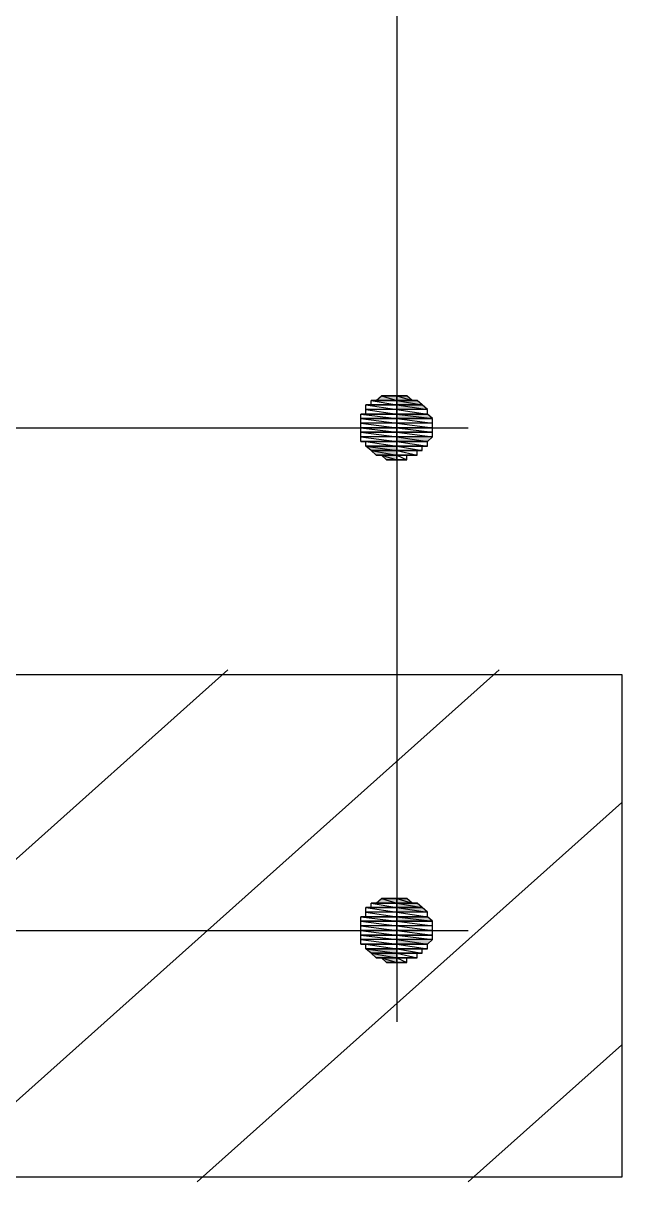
# Model space of a CAD drawing. Header units: millimetres. Extents: x -232 to 609, y -265 to 329.
# Drawn here: x 359.32 to 364.08, y -242.1 to -232.88 of the extents above; entities that cross this region are included whole.
import ezdxf

# ---------------------------------------------------------------- set-up
doc = ezdxf.new("R2010")
doc.units = ezdxf.units.MM

# ---------------------------------------------------------------- blocks, each defined once
blk = doc.blocks.new('0_TCM_4503_AIVD_AD_NOTE_BLOCK-43780186-28090')
at = {"linetype": 'Continuous'}
for points in [[(362.1278, -235.8782), (362.2908, -235.8782), (362.1686, -235.8418)], [(362.1686, -235.8418), (362.2908, -235.8782), (362.2908, -235.8418)], [(362.2908, -235.8418), (362.4131, -235.8782), (362.3723, -235.8418)], [(362.2908, -235.8782), (362.4131, -235.8782), (362.2908, -235.8418)], [(362.2908, -235.8782), (362.4946, -235.9145), (362.4538, -235.8782)], [(362.2908, -235.9145), (362.4946, -235.9145), (362.2908, -235.8782)], [(362.2908, -235.9145), (362.5353, -235.9509), (362.4946, -235.9145)], [(362.2908, -235.9509), (362.5353, -235.9509), (362.2908, -235.9145)], [(362.2908, -235.9873), (362.5761, -236.0237), (362.5353, -235.9873)], [(362.2908, -236.0237), (362.5761, -236.0237), (362.2908, -235.9873)], [(362.2908, -236.1693), (362.5353, -236.2057), (362.5761, -236.1693)], [(362.2908, -236.2057), (362.5353, -236.2057), (362.2908, -236.1693)], [(362.0464, -236.242), (362.2908, -236.2784), (362.2908, -236.242)], [(362.0871, -236.2784), (362.2908, -236.2784), (362.0464, -236.242)], [(362.0871, -236.2784), (362.2908, -236.3148), (362.2908, -236.2784)], [(362.1278, -236.3148), (362.2908, -236.3148), (362.0871, -236.2784)], [(362.1686, -236.3148), (362.2908, -236.3512), (362.2908, -236.3148)], [(362.2093, -236.3512), (362.2908, -236.3512), (362.1686, -236.3148)], [(362.2093, -236.3512), (362.2501, -236.3512), (362.2908, -236.3512)], [(362.1278, -239.881), (362.2908, -239.881), (362.1686, -239.8446)], [(362.1686, -239.8446), (362.2908, -239.881), (362.2908, -239.8446)], [(362.2908, -239.8446), (362.4131, -239.881), (362.3723, -239.8446)], [(362.2908, -239.881), (362.4131, -239.881), (362.2908, -239.8446)], [(362.2908, -239.881), (362.4946, -239.9173), (362.4538, -239.881)], [(362.2908, -239.9173), (362.4946, -239.9173), (362.2908, -239.881)], [(362.2908, -239.9173), (362.5353, -239.9537), (362.4946, -239.9173)], [(362.2908, -239.9537), (362.5353, -239.9537), (362.2908, -239.9173)], [(362.2908, -239.9901), (362.5761, -240.0265), (362.5353, -239.9901)], [(362.2908, -240.0265), (362.5761, -240.0265), (362.2908, -239.9901)], [(362.2908, -240.1721), (362.5353, -240.2085), (362.5761, -240.1721)], [(362.2908, -240.2085), (362.5353, -240.2085), (362.2908, -240.1721)], [(362.0464, -240.2448), (362.2908, -240.2812), (362.2908, -240.2448)], [(362.0871, -240.2812), (362.2908, -240.2812), (362.0464, -240.2448)], [(362.0871, -240.2812), (362.2908, -240.3176), (362.2908, -240.2812)], [(362.1278, -240.3176), (362.2908, -240.3176), (362.0871, -240.2812)], [(362.1686, -240.3176), (362.2908, -240.354), (362.2908, -240.3176)], [(362.2093, -240.354), (362.2908, -240.354), (362.1686, -240.3176)], [(362.2093, -240.354), (362.2501, -240.354), (362.2908, -240.354)]]:
    blk.add_hatch(color=7, dxfattribs=at).paths.add_polyline_path(points)
at = {"color": 7, "linetype": 'Continuous'}
for p, q in [((362.2908, -227.3631), (362.2908, -240.8271)), ((362.2908, -235.8782), (362.0871, -235.8782)), ((362.0871, -235.8782), (362.1278, -235.8782)), ((362.2908, -235.8782), (362.0871, -235.8782)), ((362.0871, -235.8782), (362.2908, -235.9145)), ((362.0871, -235.8782), (362.2908, -235.9145)), ((362.0871, -235.9145), (362.0871, -235.8782)), ((362.1278, -235.8782), (362.1686, -235.8418)), ((362.2908, -235.8782), (362.1278, -235.8782)), ((362.2908, -235.8782), (362.1278, -235.8782)), ((362.1278, -235.8782), (362.2908, -235.8782)), ((362.1278, -235.8782), (362.2908, -235.8782)), ((362.2908, -235.8782), (362.1278, -235.8782)), ((362.2908, -235.8782), (362.1278, -235.8782)), ((362.1278, -235.8782), (362.2908, -235.8782)), ((362.1278, -235.8782), (362.2908, -235.8782)), ((362.2908, -235.8418), (362.1686, -235.8418)), ((362.1686, -235.8418), (362.2093, -235.8418)), ((362.2908, -235.8418), (362.1686, -235.8418)), ((362.1686, -235.8418), (362.2908, -235.8782)), ((362.1686, -235.8418), (362.2908, -235.8782)), ((362.2908, -235.8418), (362.2093, -235.8418)), ((362.2093, -235.8418), (362.2501, -235.8418)), ((362.2908, -235.8418), (362.2093, -235.8418)), ((362.2093, -235.8418), (362.2908, -235.8418)), ((362.2908, -235.8418), (362.2093, -235.8418)), ((362.2093, -235.8418), (362.2908, -235.8418)), ((362.2093, -235.8418), (362.2908, -235.8418)), ((362.2093, -235.8418), (362.2908, -235.8418)), ((362.2908, -235.8418), (362.2093, -235.8418)), ((362.2501, -235.8418), (362.2908, -235.8418)), ((362.2908, -235.8418), (362.2501, -235.8418)), ((362.2501, -235.8418), (362.2908, -235.8418)), ((362.2501, -235.8418), (362.2908, -235.8418)), ((362.2908, -235.8418), (362.2501, -235.8418)), ((362.2908, -235.8418), (362.3316, -235.8418)), ((362.3316, -235.8418), (362.2908, -235.8418)), ((362.3316, -235.8418), (362.2908, -235.8418)), ((362.2908, -235.8418), (362.3316, -235.8418)), ((362.3723, -235.8418), (362.2908, -235.8418)), ((362.2908, -235.8418), (362.3723, -235.8418)), ((362.2908, -235.8418), (362.3723, -235.8418)), ((362.3723, -235.8418), (362.2908, -235.8418)), ((362.3723, -235.8418), (362.2908, -235.8418)), ((362.2908, -235.8418), (362.3723, -235.8418)), ((362.3723, -235.8418), (362.2908, -235.8418)), ((362.2908, -235.8418), (362.3316, -235.8418)), ((362.3723, -235.8418), (362.2908, -235.8418)), ((362.2908, -235.8418), (362.4131, -235.8782)), ((362.2908, -235.8418), (362.4131, -235.8782)), ((362.2908, -235.8782), (362.2908, -235.8418)), ((362.2908, -235.8782), (362.2908, -235.8418)), ((362.4131, -235.8782), (362.2908, -235.8782)), ((362.4538, -235.8782), (362.2908, -235.8782)), ((362.2908, -235.8782), (362.4538, -235.8782)), ((362.2908, -235.8782), (362.4538, -235.8782)), ((362.4538, -235.8782), (362.2908, -235.8782)), ((362.4538, -235.8782), (362.2908, -235.8782)), ((362.2908, -235.8782), (362.4538, -235.8782)), ((362.4538, -235.8782), (362.2908, -235.8782)), ((362.2908, -235.8782), (362.4131, -235.8782)), ((362.4538, -235.8782), (362.2908, -235.8782)), ((362.2908, -235.8782), (362.4946, -235.9145)), ((362.2908, -235.8782), (362.4946, -235.9145)), ((362.2908, -235.9145), (362.2908, -235.8782)), ((362.2908, -235.9145), (362.2908, -235.8782)), ((362.3316, -235.8418), (362.3723, -235.8418)), ((362.4131, -235.8782), (362.3723, -235.8418)), ((362.4131, -235.8782), (362.4538, -235.8782)), ((362.4946, -235.9145), (362.4538, -235.8782)), ((362.0464, -235.9873), (362.0056, -235.9873)), ((362.0056, -235.9873), (362.2908, -235.9873)), ((362.2908, -235.9873), (362.0056, -235.9873)), ((362.0056, -235.9873), (362.2908, -236.0237)), ((362.0056, -235.9873), (362.2908, -236.0237)), ((362.0056, -236.0237), (362.0056, -235.9873)), ((362.0871, -235.9145), (362.0464, -235.9145)), ((362.0464, -235.9145), (362.2908, -235.9145)), ((362.2908, -235.9145), (362.0464, -235.9145)), ((362.0464, -235.9145), (362.2908, -235.9509)), ((362.0464, -235.9145), (362.2908, -235.9509)), ((362.0464, -235.9509), (362.0464, -235.9145)), ((362.2908, -235.9509), (362.0464, -235.9509)), ((362.2908, -235.9509), (362.0464, -235.9509)), ((362.0464, -235.9509), (362.2908, -235.9873)), ((362.0464, -235.9509), (362.2908, -235.9873)), ((362.0464, -235.9873), (362.0464, -235.9509)), ((362.2908, -235.9873), (362.0464, -235.9873)), ((362.2908, -235.9873), (362.0464, -235.9873)), ((362.0464, -235.9873), (362.2908, -235.9873)), ((362.2908, -235.9873), (362.0464, -235.9873)), ((362.2908, -235.9145), (362.0871, -235.9145)), ((362.2908, -235.9145), (362.0871, -235.9145)), ((362.0871, -235.9145), (362.2908, -235.9145)), ((362.2908, -235.9145), (362.0871, -235.9145)), ((362.4946, -235.9145), (362.2908, -235.9145)), ((362.4946, -235.9145), (362.2908, -235.9145)), ((362.2908, -235.9145), (362.4946, -235.9145)), ((362.2908, -235.9145), (362.4946, -235.9145)), ((362.4946, -235.9145), (362.2908, -235.9145)), ((362.4946, -235.9145), (362.2908, -235.9145)), ((362.2908, -235.9145), (362.5353, -235.9509)), ((362.2908, -235.9145), (362.5353, -235.9509)), ((362.2908, -235.9509), (362.2908, -235.9145)), ((362.2908, -235.9509), (362.2908, -235.9145)), ((362.5353, -235.9509), (362.2908, -235.9509)), ((362.5353, -235.9509), (362.2908, -235.9509)), ((362.2908, -235.9509), (362.5353, -235.9873)), ((362.2908, -235.9509), (362.5353, -235.9873)), ((362.2908, -235.9873), (362.2908, -235.9509)), ((362.2908, -235.9873), (362.2908, -235.9509)), ((362.5353, -235.9873), (362.2908, -235.9873)), ((362.5353, -235.9873), (362.2908, -235.9873)), ((362.2908, -235.9873), (362.5353, -235.9873)), ((362.2908, -235.9873), (362.5353, -235.9873)), ((362.5353, -235.9873), (362.2908, -235.9873)), ((362.5353, -235.9873), (362.2908, -235.9873)), ((362.2908, -235.9873), (362.5761, -236.0237)), ((362.2908, -235.9873), (362.5761, -236.0237)), ((362.2908, -236.0237), (362.2908, -235.9873)), ((362.2908, -236.0237), (362.2908, -235.9873)), ((362.5353, -235.9509), (362.4946, -235.9145)), ((362.5353, -235.9873), (362.5353, -235.9509)), ((362.5761, -236.0237), (362.5353, -235.9873)), ((362.2908, -236.0237), (362.0056, -236.0237)), ((362.2908, -236.0237), (362.0056, -236.0237)), ((362.0056, -236.0237), (362.2908, -236.0237)), ((362.0056, -236.0237), (362.2908, -236.0237)), ((362.2908, -236.0237), (362.0056, -236.0237)), ((362.2908, -236.0237), (362.0056, -236.0237)), ((362.0056, -236.0237), (362.2908, -236.0601)), ((362.0056, -236.0237), (362.2908, -236.0601)), ((362.0056, -236.0601), (362.0056, -236.0237)), ((362.2908, -236.0601), (362.0056, -236.0601)), ((362.2908, -236.0601), (362.0056, -236.0601)), ((362.0056, -236.0601), (362.2908, -236.0965)), ((362.0056, -236.0601), (362.2908, -236.0965)), ((362.0056, -236.0965), (362.0056, -236.0601)), ((362.5761, -236.0237), (362.2908, -236.0237)), ((362.5761, -236.0237), (362.2908, -236.0237)), ((362.2908, -236.0237), (362.5761, -236.0237)), ((362.2908, -236.0237), (362.5761, -236.0237)), ((362.5761, -236.0237), (362.2908, -236.0237)), ((362.5761, -236.0237), (362.2908, -236.0237)), ((362.2908, -236.0237), (362.5761, -236.0601)), ((362.2908, -236.0237), (362.5761, -236.0601)), ((362.2908, -236.0601), (362.2908, -236.0237)), ((362.2908, -236.0601), (362.2908, -236.0237)), ((362.5761, -236.0601), (362.2908, -236.0601)), ((362.5761, -236.0601), (362.2908, -236.0601)), ((362.2908, -236.0601), (362.5761, -236.0965)), ((362.2908, -236.0601), (362.5761, -236.0965)), ((362.2908, -236.0965), (362.2908, -236.0601)), ((362.2908, -236.0965), (362.2908, -236.0601)), ((362.5761, -236.0601), (362.5761, -236.0237)), ((362.5761, -236.0965), (362.5761, -236.0601)), ((354.6306, -236.0965), (362.8613, -236.0965)), ((362.2908, -236.0965), (362.0056, -236.0965)), ((362.2908, -236.0965), (362.0056, -236.0965)), ((362.0056, -236.0965), (362.2908, -236.1329)), ((362.0056, -236.0965), (362.2908, -236.1329)), ((362.0056, -236.1329), (362.0056, -236.0965)), ((362.2908, -236.1329), (362.0056, -236.1329)), ((362.2908, -236.1329), (362.0056, -236.1329)), ((362.0056, -236.1329), (362.2908, -236.1329)), ((362.0056, -236.1329), (362.2908, -236.1329)), ((362.2908, -236.1329), (362.0056, -236.1329)), ((362.2908, -236.1329), (362.0056, -236.1329)), ((362.0056, -236.1329), (362.2908, -236.1693)), ((362.0056, -236.1329), (362.2908, -236.1693)), ((362.0056, -236.1693), (362.0056, -236.1329)), ((362.2908, -236.1693), (362.0056, -236.1693)), ((362.2908, -236.1693), (362.0056, -236.1693)), ((362.0056, -236.1693), (362.2908, -236.2057)), ((362.0056, -236.1693), (362.2908, -236.2057)), ((362.0056, -236.2057), (362.0056, -236.1693)), ((362.5761, -236.0965), (362.2908, -236.0965)), ((362.5761, -236.0965), (362.2908, -236.0965)), ((362.2908, -236.0965), (362.5761, -236.1329)), ((362.2908, -236.0965), (362.5761, -236.1329)), ((362.2908, -236.1329), (362.2908, -236.0965)), ((362.2908, -236.1329), (362.2908, -236.0965)), ((362.5761, -236.1329), (362.2908, -236.1329)), ((362.5761, -236.1329), (362.2908, -236.1329)), ((362.2908, -236.1329), (362.5761, -236.1329)), ((362.2908, -236.1329), (362.5761, -236.1329)), ((362.5761, -236.1329), (362.2908, -236.1329)), ((362.5761, -236.1329), (362.2908, -236.1329)), ((362.2908, -236.1329), (362.5761, -236.1693)), ((362.2908, -236.1329), (362.5761, -236.1693)), ((362.2908, -236.1693), (362.2908, -236.1329)), ((362.2908, -236.1693), (362.2908, -236.1329)), ((362.5761, -236.1693), (362.2908, -236.1693)), ((362.5761, -236.1693), (362.2908, -236.1693)), ((362.2908, -236.1693), (362.5353, -236.2057)), ((362.2908, -236.1693), (362.5353, -236.2057)), ((362.2908, -236.2057), (362.2908, -236.1693)), ((362.2908, -236.2057), (362.2908, -236.1693)), ((362.5353, -236.2057), (362.5761, -236.1693)), ((362.5761, -236.1329), (362.5761, -236.0965)), ((362.5761, -236.1693), (362.5761, -236.1329)), ((362.2908, -236.2057), (362.0056, -236.2057)), ((362.0056, -236.2057), (362.0464, -236.2057)), ((362.0056, -236.2057), (362.2908, -236.2057)), ((362.2908, -236.2057), (362.0056, -236.2057)), ((362.2908, -236.2057), (362.0056, -236.2057)), ((362.0464, -236.2057), (362.2908, -236.2057)), ((362.2908, -236.2057), (362.0464, -236.2057)), ((362.0464, -236.2057), (362.2908, -236.242)), ((362.0464, -236.2057), (362.2908, -236.242)), ((362.0464, -236.242), (362.0464, -236.2057)), ((362.2908, -236.242), (362.0464, -236.242)), ((362.2908, -236.242), (362.0464, -236.242)), ((362.0464, -236.242), (362.2908, -236.242)), ((362.0464, -236.242), (362.2908, -236.242)), ((362.2908, -236.242), (362.0464, -236.242)), ((362.2908, -236.242), (362.0464, -236.242)), ((362.0464, -236.242), (362.2908, -236.2784)), ((362.0464, -236.242), (362.2908, -236.2784)), ((362.0871, -236.2784), (362.0464, -236.242)), ((362.2908, -236.242), (362.2908, -236.2057)), ((362.5353, -236.2057), (362.2908, -236.2057)), ((362.5353, -236.2057), (362.2908, -236.2057)), ((362.2908, -236.2057), (362.5353, -236.2057)), ((362.2908, -236.2057), (362.5353, -236.2057)), ((362.5353, -236.2057), (362.2908, -236.2057)), ((362.5353, -236.2057), (362.2908, -236.2057)), ((362.2908, -236.2057), (362.5353, -236.242)), ((362.2908, -236.2057), (362.5353, -236.242)), ((362.2908, -236.242), (362.2908, -236.2057)), ((362.2908, -236.2784), (362.2908, -236.242)), ((362.5353, -236.242), (362.2908, -236.242)), ((362.4946, -236.242), (362.2908, -236.242)), ((362.2908, -236.242), (362.4946, -236.242)), ((362.4946, -236.242), (362.2908, -236.242)), ((362.2908, -236.242), (362.5353, -236.242)), ((362.4946, -236.242), (362.2908, -236.242)), ((362.2908, -236.242), (362.4946, -236.2784)), ((362.2908, -236.242), (362.4946, -236.2784)), ((362.2908, -236.2784), (362.2908, -236.242)), ((362.5353, -236.242), (362.4946, -236.242)), ((362.4946, -236.2784), (362.4946, -236.242)), ((362.5353, -236.242), (362.5353, -236.2057)), ((362.2908, -236.2784), (362.0871, -236.2784)), ((362.2908, -236.2784), (362.0871, -236.2784)), ((362.0871, -236.2784), (362.2908, -236.2784)), ((362.0871, -236.2784), (362.2908, -236.2784)), ((362.2908, -236.2784), (362.0871, -236.2784)), ((362.2908, -236.2784), (362.0871, -236.2784)), ((362.0871, -236.2784), (362.2908, -236.3148)), ((362.0871, -236.2784), (362.2908, -236.3148)), ((362.1278, -236.3148), (362.0871, -236.2784)), ((362.2908, -236.3148), (362.1278, -236.3148)), ((362.2908, -236.3148), (362.1278, -236.3148)), ((362.1278, -236.3148), (362.2908, -236.3148)), ((362.1278, -236.3148), (362.2908, -236.3148)), ((362.2908, -236.3148), (362.1278, -236.3148)), ((362.2908, -236.3148), (362.1278, -236.3148)), ((362.1278, -236.3148), (362.2908, -236.3148)), ((362.1278, -236.3148), (362.2908, -236.3148)), ((362.1686, -236.3148), (362.1278, -236.3148)), ((362.2908, -236.3148), (362.1686, -236.3148)), ((362.2908, -236.3148), (362.1686, -236.3148)), ((362.1686, -236.3148), (362.2908, -236.3512)), ((362.1686, -236.3148), (362.2908, -236.3512)), ((362.2093, -236.3512), (362.1686, -236.3148)), ((362.2908, -236.3512), (362.2093, -236.3512)), ((362.2908, -236.3512), (362.2093, -236.3512)), ((362.2093, -236.3512), (362.2908, -236.3512)), ((362.2093, -236.3512), (362.2908, -236.3512)), ((362.2908, -236.3512), (362.2093, -236.3512)), ((362.2501, -236.3512), (362.2093, -236.3512)), ((362.2093, -236.3512), (362.2908, -236.3512)), ((362.2093, -236.3512), (362.2908, -236.3512)), ((362.2908, -236.3512), (362.2093, -236.3512)), ((362.2908, -236.3512), (362.2501, -236.3512)), ((362.2501, -236.3512), (362.2908, -236.3512)), ((362.2908, -236.3512), (362.2501, -236.3512)), ((362.2908, -236.3148), (362.2908, -236.2784)), ((362.4946, -236.2784), (362.2908, -236.2784)), ((362.4538, -236.2784), (362.2908, -236.2784)), ((362.2908, -236.2784), (362.4538, -236.2784)), ((362.4538, -236.2784), (362.2908, -236.2784)), ((362.2908, -236.2784), (362.4946, -236.2784)), ((362.4538, -236.2784), (362.2908, -236.2784)), ((362.2908, -236.2784), (362.4538, -236.3148)), ((362.2908, -236.2784), (362.4538, -236.3148)), ((362.2908, -236.3148), (362.2908, -236.2784)), ((362.2908, -236.3512), (362.2908, -236.3148)), ((362.4538, -236.3148), (362.2908, -236.3148)), ((362.4131, -236.3148), (362.2908, -236.3148)), ((362.2908, -236.3148), (362.4131, -236.3148)), ((362.4131, -236.3148), (362.2908, -236.3148)), ((362.2908, -236.3148), (362.4538, -236.3148)), ((362.3723, -236.3148), (362.2908, -236.3148)), ((362.2908, -236.3148), (362.3723, -236.3148)), ((362.3723, -236.3148), (362.2908, -236.3148)), ((362.2908, -236.3148), (362.4131, -236.3148)), ((362.3723, -236.3148), (362.2908, -236.3148)), ((362.2908, -236.3148), (362.3723, -236.3512)), ((362.2908, -236.3148), (362.3723, -236.3512)), ((362.2908, -236.3512), (362.2908, -236.3148)), ((362.3723, -236.3512), (362.2908, -236.3512)), ((362.3316, -236.3512), (362.2908, -236.3512)), ((362.2908, -236.3512), (362.3316, -236.3512)), ((362.3316, -236.3512), (362.2908, -236.3512)), ((362.2908, -236.3512), (362.3723, -236.3512)), ((362.2908, -236.3512), (362.3316, -236.3512)), ((362.3316, -236.3512), (362.2908, -236.3512)), ((362.3723, -236.3512), (362.3316, -236.3512)), ((362.4131, -236.3148), (362.3723, -236.3148)), ((362.3723, -236.3512), (362.3723, -236.3148)), ((362.4538, -236.3148), (362.4131, -236.3148)), ((362.4946, -236.2784), (362.4538, -236.2784)), ((362.4538, -236.3148), (362.4538, -236.2784)), ((353.449, -238.0615), (364.0836, -238.0615)), ((356.3827, -242.1007), (360.9462, -238.0251)), ((358.5422, -242.1007), (363.1057, -238.0251)), ((364.0836, -238.0615), (364.0836, -242.0643)), ((360.7017, -242.1007), (364.0836, -239.0804)), ((362.1278, -239.881), (362.1686, -239.8446)), ((362.2908, -239.8446), (362.1686, -239.8446)), ((362.1686, -239.8446), (362.2093, -239.8446)), ((362.2908, -239.8446), (362.1686, -239.8446)), ((362.1686, -239.8446), (362.2908, -239.881)), ((362.1686, -239.8446), (362.2908, -239.881)), ((362.2908, -239.8446), (362.2093, -239.8446)), ((362.2093, -239.8446), (362.2501, -239.8446)), ((362.2908, -239.8446), (362.2093, -239.8446)), ((362.2093, -239.8446), (362.2908, -239.8446)), ((362.2908, -239.8446), (362.2093, -239.8446)), ((362.2093, -239.8446), (362.2908, -239.8446)), ((362.2093, -239.8446), (362.2908, -239.8446)), ((362.2093, -239.8446), (362.2908, -239.8446)), ((362.2908, -239.8446), (362.2093, -239.8446)), ((362.2501, -239.8446), (362.2908, -239.8446)), ((362.2908, -239.8446), (362.2501, -239.8446)), ((362.2501, -239.8446), (362.2908, -239.8446)), ((362.2501, -239.8446), (362.2908, -239.8446)), ((362.2908, -239.8446), (362.2501, -239.8446)), ((362.2908, -239.881), (362.2908, -239.8446)), ((362.2908, -239.8446), (362.3316, -239.8446)), ((362.3316, -239.8446), (362.2908, -239.8446)), ((362.3316, -239.8446), (362.2908, -239.8446)), ((362.2908, -239.8446), (362.3316, -239.8446)), ((362.3723, -239.8446), (362.2908, -239.8446)), ((362.2908, -239.8446), (362.3723, -239.8446)), ((362.2908, -239.8446), (362.3723, -239.8446)), ((362.3723, -239.8446), (362.2908, -239.8446)), ((362.3723, -239.8446), (362.2908, -239.8446)), ((362.2908, -239.8446), (362.3723, -239.8446)), ((362.3723, -239.8446), (362.2908, -239.8446)), ((362.2908, -239.8446), (362.3316, -239.8446)), ((362.3723, -239.8446), (362.2908, -239.8446)), ((362.2908, -239.8446), (362.4131, -239.881)), ((362.2908, -239.8446), (362.4131, -239.881)), ((362.2908, -239.881), (362.2908, -239.8446)), ((362.3316, -239.8446), (362.3723, -239.8446)), ((362.4131, -239.881), (362.3723, -239.8446)), ((362.0871, -239.9173), (362.0464, -239.9173)), ((362.0464, -239.9173), (362.2908, -239.9173)), ((362.2908, -239.9173), (362.0464, -239.9173)), ((362.0464, -239.9173), (362.2908, -239.9537)), ((362.0464, -239.9173), (362.2908, -239.9537)), ((362.0464, -239.9537), (362.0464, -239.9173)), ((362.2908, -239.9537), (362.0464, -239.9537)), ((362.2908, -239.9537), (362.0464, -239.9537)), ((362.0464, -239.9537), (362.2908, -239.9901)), ((362.0464, -239.9537), (362.2908, -239.9901)), ((362.0464, -239.9901), (362.0464, -239.9537)), ((362.2908, -239.881), (362.0871, -239.881)), ((362.0871, -239.881), (362.1278, -239.881)), ((362.2908, -239.881), (362.0871, -239.881)), ((362.0871, -239.881), (362.2908, -239.9173)), ((362.0871, -239.881), (362.2908, -239.9173)), ((362.0871, -239.9173), (362.0871, -239.881)), ((362.2908, -239.9173), (362.0871, -239.9173)), ((362.2908, -239.9173), (362.0871, -239.9173)), ((362.0871, -239.9173), (362.2908, -239.9173)), ((362.2908, -239.9173), (362.0871, -239.9173)), ((362.2908, -239.881), (362.1278, -239.881)), ((362.2908, -239.881), (362.1278, -239.881)), ((362.1278, -239.881), (362.2908, -239.881)), ((362.1278, -239.881), (362.2908, -239.881)), ((362.2908, -239.881), (362.1278, -239.881)), ((362.2908, -239.881), (362.1278, -239.881)), ((362.1278, -239.881), (362.2908, -239.881)), ((362.1278, -239.881), (362.2908, -239.881)), ((362.2908, -239.9173), (362.2908, -239.881)), ((362.4131, -239.881), (362.2908, -239.881)), ((362.4538, -239.881), (362.2908, -239.881)), ((362.2908, -239.881), (362.4538, -239.881)), ((362.2908, -239.881), (362.4538, -239.881)), ((362.4538, -239.881), (362.2908, -239.881)), ((362.4538, -239.881), (362.2908, -239.881)), ((362.2908, -239.881), (362.4538, -239.881)), ((362.4538, -239.881), (362.2908, -239.881)), ((362.2908, -239.881), (362.4131, -239.881)), ((362.4538, -239.881), (362.2908, -239.881)), ((362.2908, -239.881), (362.4946, -239.9173)), ((362.2908, -239.881), (362.4946, -239.9173)), ((362.2908, -239.9173), (362.2908, -239.881)), ((362.2908, -239.9537), (362.2908, -239.9173)), ((362.4946, -239.9173), (362.2908, -239.9173)), ((362.4946, -239.9173), (362.2908, -239.9173)), ((362.2908, -239.9173), (362.4946, -239.9173)), ((362.2908, -239.9173), (362.4946, -239.9173)), ((362.4946, -239.9173), (362.2908, -239.9173)), ((362.4946, -239.9173), (362.2908, -239.9173)), ((362.2908, -239.9173), (362.5353, -239.9537)), ((362.2908, -239.9173), (362.5353, -239.9537)), ((362.2908, -239.9537), (362.2908, -239.9173)), ((362.2908, -239.9901), (362.2908, -239.9537)), ((362.5353, -239.9537), (362.2908, -239.9537)), ((362.5353, -239.9537), (362.2908, -239.9537)), ((362.2908, -239.9537), (362.5353, -239.9901)), ((362.2908, -239.9537), (362.5353, -239.9901)), ((362.2908, -239.9901), (362.2908, -239.9537)), ((362.4131, -239.881), (362.4538, -239.881)), ((362.4946, -239.9173), (362.4538, -239.881)), ((362.5353, -239.9537), (362.4946, -239.9173)), ((362.5353, -239.9901), (362.5353, -239.9537)), ((362.0464, -239.9901), (362.0056, -239.9901)), ((362.0056, -239.9901), (362.2908, -239.9901)), ((362.2908, -239.9901), (362.0056, -239.9901)), ((362.0056, -239.9901), (362.2908, -240.0265)), ((362.0056, -239.9901), (362.2908, -240.0265)), ((362.0056, -240.0265), (362.0056, -239.9901)), ((362.2908, -240.0265), (362.0056, -240.0265)), ((362.2908, -240.0265), (362.0056, -240.0265)), ((362.0056, -240.0265), (362.2908, -240.0265)), ((362.0056, -240.0265), (362.2908, -240.0265)), ((362.2908, -240.0265), (362.0056, -240.0265)), ((362.2908, -240.0265), (362.0056, -240.0265)), ((362.0056, -240.0265), (362.2908, -240.0629)), ((362.0056, -240.0265), (362.2908, -240.0629)), ((362.0056, -240.0629), (362.0056, -240.0265)), ((362.2908, -239.9901), (362.0464, -239.9901)), ((362.2908, -239.9901), (362.0464, -239.9901)), ((362.0464, -239.9901), (362.2908, -239.9901)), ((362.2908, -239.9901), (362.0464, -239.9901)), ((362.2908, -240.0265), (362.2908, -239.9901)), ((362.5353, -239.9901), (362.2908, -239.9901)), ((362.5353, -239.9901), (362.2908, -239.9901)), ((362.2908, -239.9901), (362.5353, -239.9901)), ((362.2908, -239.9901), (362.5353, -239.9901)), ((362.5353, -239.9901), (362.2908, -239.9901)), ((362.5353, -239.9901), (362.2908, -239.9901)), ((362.2908, -239.9901), (362.5761, -240.0265)), ((362.2908, -239.9901), (362.5761, -240.0265)), ((362.2908, -240.0265), (362.2908, -239.9901)), ((362.2908, -240.0629), (362.2908, -240.0265)), ((362.5761, -240.0265), (362.2908, -240.0265)), ((362.5761, -240.0265), (362.2908, -240.0265)), ((362.2908, -240.0265), (362.5761, -240.0265)), ((362.2908, -240.0265), (362.5761, -240.0265)), ((362.5761, -240.0265), (362.2908, -240.0265)), ((362.5761, -240.0265), (362.2908, -240.0265)), ((362.2908, -240.0265), (362.5761, -240.0629)), ((362.2908, -240.0265), (362.5761, -240.0629)), ((362.2908, -240.0629), (362.2908, -240.0265)), ((362.5761, -240.0265), (362.5353, -239.9901)), ((362.5761, -240.0629), (362.5761, -240.0265)), ((354.6306, -240.0993), (362.8613, -240.0993)), ((362.2908, -240.0629), (362.0056, -240.0629)), ((362.2908, -240.0629), (362.0056, -240.0629)), ((362.0056, -240.0629), (362.2908, -240.0993)), ((362.0056, -240.0629), (362.2908, -240.0993)), ((362.0056, -240.0993), (362.0056, -240.0629)), ((362.2908, -240.0993), (362.0056, -240.0993)), ((362.2908, -240.0993), (362.0056, -240.0993)), ((362.0056, -240.0993), (362.2908, -240.1357)), ((362.0056, -240.0993), (362.2908, -240.1357)), ((362.0056, -240.1357), (362.0056, -240.0993)), ((362.2908, -240.1357), (362.0056, -240.1357)), ((362.2908, -240.1357), (362.0056, -240.1357)), ((362.0056, -240.1357), (362.2908, -240.1357)), ((362.0056, -240.1357), (362.2908, -240.1357)), ((362.2908, -240.1357), (362.0056, -240.1357)), ((362.2908, -240.1357), (362.0056, -240.1357)), ((362.0056, -240.1357), (362.2908, -240.1721)), ((362.0056, -240.1357), (362.2908, -240.1721)), ((362.0056, -240.1721), (362.0056, -240.1357)), ((362.5761, -240.0629), (362.2908, -240.0629)), ((362.2908, -240.0629), (362.5761, -240.0993)), ((362.2908, -240.0629), (362.5761, -240.0993)), ((362.2908, -240.0993), (362.2908, -240.0629)), ((362.2908, -240.0993), (362.2908, -240.0629)), ((362.5761, -240.0629), (362.2908, -240.0629)), ((362.5761, -240.0993), (362.2908, -240.0993)), ((362.5761, -240.0993), (362.2908, -240.0993)), ((362.2908, -240.0993), (362.5761, -240.1357)), ((362.2908, -240.0993), (362.5761, -240.1357)), ((362.2908, -240.1357), (362.2908, -240.0993)), ((362.2908, -240.1357), (362.2908, -240.0993)), ((362.5761, -240.1357), (362.2908, -240.1357)), ((362.5761, -240.1357), (362.2908, -240.1357)), ((362.2908, -240.1357), (362.5761, -240.1357)), ((362.2908, -240.1357), (362.5761, -240.1357)), ((362.5761, -240.1357), (362.2908, -240.1357)), ((362.5761, -240.1357), (362.2908, -240.1357)), ((362.2908, -240.1357), (362.5761, -240.1721)), ((362.2908, -240.1357), (362.5761, -240.1721)), ((362.2908, -240.1721), (362.2908, -240.1357)), ((362.2908, -240.1721), (362.2908, -240.1357)), ((362.5761, -240.0993), (362.5761, -240.0629)), ((362.5761, -240.1357), (362.5761, -240.0993)), ((362.5761, -240.1721), (362.5761, -240.1357)), ((362.2908, -240.1721), (362.0056, -240.1721)), ((362.2908, -240.1721), (362.0056, -240.1721)), ((362.0056, -240.1721), (362.2908, -240.2085)), ((362.0056, -240.1721), (362.2908, -240.2085)), ((362.0056, -240.2085), (362.0056, -240.1721)), ((362.2908, -240.2085), (362.0056, -240.2085)), ((362.2908, -240.2085), (362.0056, -240.2085)), ((362.0056, -240.2085), (362.0464, -240.2085)), ((362.0056, -240.2085), (362.2908, -240.2085)), ((362.2908, -240.2085), (362.0056, -240.2085)), ((362.0464, -240.2085), (362.2908, -240.2085)), ((362.2908, -240.2085), (362.0464, -240.2085)), ((362.0464, -240.2085), (362.2908, -240.2448)), ((362.0464, -240.2085), (362.2908, -240.2448)), ((362.0464, -240.2448), (362.0464, -240.2085)), ((362.5761, -240.1721), (362.2908, -240.1721)), ((362.5761, -240.1721), (362.2908, -240.1721)), ((362.2908, -240.1721), (362.5353, -240.2085)), ((362.2908, -240.1721), (362.5353, -240.2085)), ((362.2908, -240.2085), (362.2908, -240.1721)), ((362.2908, -240.2085), (362.2908, -240.1721)), ((362.5353, -240.2085), (362.2908, -240.2085)), ((362.5353, -240.2085), (362.2908, -240.2085)), ((362.2908, -240.2085), (362.5353, -240.2085)), ((362.2908, -240.2085), (362.5353, -240.2085)), ((362.5353, -240.2085), (362.2908, -240.2085)), ((362.5353, -240.2085), (362.2908, -240.2085)), ((362.2908, -240.2085), (362.5353, -240.2448)), ((362.2908, -240.2085), (362.5353, -240.2448)), ((362.2908, -240.2448), (362.2908, -240.2085)), ((362.2908, -240.2448), (362.2908, -240.2085)), ((362.5353, -240.2085), (362.5761, -240.1721)), ((362.5353, -240.2448), (362.5353, -240.2085)), ((362.2908, -240.2448), (362.0464, -240.2448)), ((362.2908, -240.2448), (362.0464, -240.2448)), ((362.0464, -240.2448), (362.2908, -240.2448)), ((362.0464, -240.2448), (362.2908, -240.2448)), ((362.2908, -240.2448), (362.0464, -240.2448)), ((362.2908, -240.2448), (362.0464, -240.2448)), ((362.0464, -240.2448), (362.2908, -240.2812)), ((362.0464, -240.2448), (362.2908, -240.2812)), ((362.0871, -240.2812), (362.0464, -240.2448)), ((362.2908, -240.2812), (362.0871, -240.2812)), ((362.2908, -240.2812), (362.0871, -240.2812)), ((362.0871, -240.2812), (362.2908, -240.2812)), ((362.0871, -240.2812), (362.2908, -240.2812)), ((362.2908, -240.2812), (362.0871, -240.2812)), ((362.2908, -240.2812), (362.0871, -240.2812)), ((362.0871, -240.2812), (362.2908, -240.3176)), ((362.0871, -240.2812), (362.2908, -240.3176)), ((362.1278, -240.3176), (362.0871, -240.2812)), ((362.2908, -240.3176), (362.1278, -240.3176)), ((362.2908, -240.3176), (362.1278, -240.3176)), ((362.1278, -240.3176), (362.2908, -240.3176)), ((362.1278, -240.3176), (362.2908, -240.3176)), ((362.2908, -240.3176), (362.1278, -240.3176)), ((362.2908, -240.3176), (362.1278, -240.3176)), ((362.1278, -240.3176), (362.2908, -240.3176)), ((362.1278, -240.3176), (362.2908, -240.3176)), ((362.1686, -240.3176), (362.1278, -240.3176)), ((362.2908, -240.3176), (362.1686, -240.3176)), ((362.2908, -240.3176), (362.1686, -240.3176)), ((362.1686, -240.3176), (362.2908, -240.354)), ((362.1686, -240.3176), (362.2908, -240.354)), ((362.2093, -240.354), (362.1686, -240.3176)), ((362.5353, -240.2448), (362.2908, -240.2448)), ((362.4946, -240.2448), (362.2908, -240.2448)), ((362.2908, -240.2448), (362.4946, -240.2448)), ((362.4946, -240.2448), (362.2908, -240.2448)), ((362.2908, -240.2448), (362.5353, -240.2448)), ((362.4946, -240.2448), (362.2908, -240.2448)), ((362.2908, -240.2448), (362.4946, -240.2812)), ((362.2908, -240.2448), (362.4946, -240.2812)), ((362.2908, -240.2812), (362.2908, -240.2448)), ((362.2908, -240.2812), (362.2908, -240.2448)), ((362.4946, -240.2812), (362.2908, -240.2812)), ((362.4538, -240.2812), (362.2908, -240.2812)), ((362.2908, -240.2812), (362.4538, -240.2812)), ((362.4538, -240.2812), (362.2908, -240.2812)), ((362.2908, -240.2812), (362.4946, -240.2812)), ((362.4538, -240.2812), (362.2908, -240.2812)), ((362.2908, -240.2812), (362.4538, -240.3176)), ((362.2908, -240.2812), (362.4538, -240.3176)), ((362.2908, -240.3176), (362.2908, -240.2812)), ((362.2908, -240.3176), (362.2908, -240.2812)), ((362.4538, -240.3176), (362.2908, -240.3176)), ((362.4131, -240.3176), (362.2908, -240.3176)), ((362.2908, -240.3176), (362.4131, -240.3176)), ((362.4131, -240.3176), (362.2908, -240.3176)), ((362.2908, -240.3176), (362.4538, -240.3176)), ((362.3723, -240.3176), (362.2908, -240.3176)), ((362.2908, -240.3176), (362.3723, -240.3176)), ((362.3723, -240.3176), (362.2908, -240.3176)), ((362.2908, -240.3176), (362.4131, -240.3176)), ((362.3723, -240.3176), (362.2908, -240.3176)), ((362.2908, -240.3176), (362.3723, -240.354)), ((362.2908, -240.3176), (362.3723, -240.354)), ((362.2908, -240.354), (362.2908, -240.3176)), ((362.2908, -240.354), (362.2908, -240.3176)), ((362.4131, -240.3176), (362.3723, -240.3176)), ((362.3723, -240.354), (362.3723, -240.3176)), ((362.4538, -240.3176), (362.4131, -240.3176)), ((362.4946, -240.2812), (362.4538, -240.2812)), ((362.4538, -240.3176), (362.4538, -240.2812)), ((362.5353, -240.2448), (362.4946, -240.2448)), ((362.4946, -240.2812), (362.4946, -240.2448)), ((362.2908, -240.354), (362.2093, -240.354)), ((362.2908, -240.354), (362.2093, -240.354)), ((362.2093, -240.354), (362.2908, -240.354)), ((362.2093, -240.354), (362.2908, -240.354)), ((362.2908, -240.354), (362.2093, -240.354)), ((362.2501, -240.354), (362.2093, -240.354)), ((362.2093, -240.354), (362.2908, -240.354)), ((362.2093, -240.354), (362.2908, -240.354)), ((362.2908, -240.354), (362.2093, -240.354)), ((362.2908, -240.354), (362.2501, -240.354)), ((362.2501, -240.354), (362.2908, -240.354)), ((362.2908, -240.354), (362.2501, -240.354)), ((362.3723, -240.354), (362.2908, -240.354)), ((362.3316, -240.354), (362.2908, -240.354)), ((362.2908, -240.354), (362.3316, -240.354)), ((362.3316, -240.354), (362.2908, -240.354)), ((362.2908, -240.354), (362.3723, -240.354)), ((362.2908, -240.354), (362.3316, -240.354)), ((362.3316, -240.354), (362.2908, -240.354)), ((362.3723, -240.354), (362.3316, -240.354)), ((362.8613, -242.1007), (364.0836, -241.009)), ((364.0836, -242.0643), (353.449, -242.0643))]:
    blk.add_line(p, q, dxfattribs=at)

msp = doc.modelspace()

# ---------------------------------------------------------------- block references
msp.add_blockref('0_TCM_4503_AIVD_AD_NOTE_BLOCK-43780186-28090', (0, 0))

doc.saveas('drawing.dxf')
